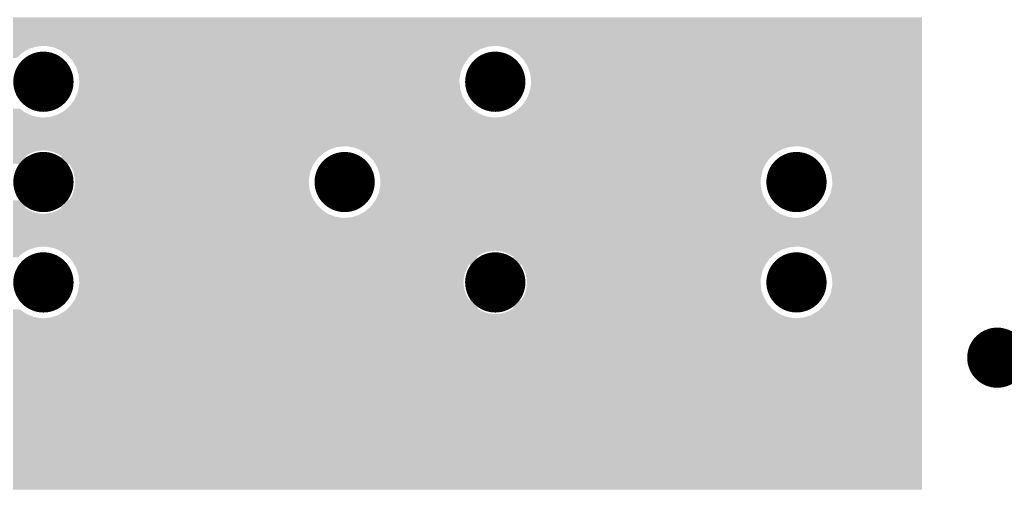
# Model space of a CAD drawing. Extents: x 295 to 953, y 10 to 290.
# Drawn here: x 652.3 to 672.87, y 196.77 to 206.52 of the extents above; entities that cross this region are included whole.
import ezdxf

# ---------------------------------------------------------------- set-up
doc = ezdxf.new("R2010")
doc.units = 0
doc.header["$LTSCALE"] = 5
doc.header["$MEASUREMENT"] = 0
doc.layers.get('0').update_dxf_attribs({"linetype": 'CONTINUOUS', "lineweight": 25})

msp = doc.modelspace()

# ---------------------------------------------------------------- linework, layer by layer
at = {"const_width": 0.629}
for points in [[(652.485, 205.223, 1), (653.114, 205.223, 1)], [(661.915, 205.223, 1), (662.544, 205.223, 1)], [(652.485, 203.128, 1), (653.114, 203.128, 1)], [(658.772, 203.128, 1), (659.4, 203.128, 1)], [(668.202, 203.128, 1), (668.83, 203.128, 1)], [(652.485, 201.032, 1), (653.114, 201.032, 1)], [(661.915, 201.032, 1), (662.544, 201.032, 1)], [(668.202, 201.032, 1), (668.83, 201.032, 1)], [(672.393, 199.46, 1), (673.021, 199.46, 1)]]:
    msp.add_lwpolyline(points, format="xyb", close=True, dxfattribs=at)
for points in [[(593.602, 206.495), (593.602, 206.57), (671.135, 206.495), (671.135, 206.57)], [(640.292, 206.492), (640.227, 206.495), (671.135, 206.492), (671.135, 206.495)], [(640.448, 206.462), (640.292, 206.492), (671.135, 206.462), (671.135, 206.492)], [(640.593, 206.399), (640.448, 206.462), (671.135, 206.399), (671.135, 206.462)], [(640.722, 206.308), (640.593, 206.399), (671.135, 206.308), (671.135, 206.399)], [(640.829, 206.191), (640.722, 206.308), (671.135, 206.191), (671.135, 206.308)], [(640.909, 206.054), (640.829, 206.191), (671.135, 206.054), (671.135, 206.191)], [(640.936, 205.971), (640.909, 206.054), (671.135, 205.971), (671.135, 206.054)], [(645.531, 205.968), (645.465, 205.971), (652.772, 205.968), (652.8, 205.971)], [(645.601, 205.954), (645.531, 205.968), (652.642, 205.954), (652.772, 205.968)], [(645.686, 205.938), (645.601, 205.954), (652.592, 205.938), (652.642, 205.954)], [(645.763, 205.905), (645.686, 205.938), (652.492, 205.905), (652.592, 205.938)], [(645.832, 205.875), (645.763, 205.905), (652.441, 205.875), (652.492, 205.905)], [(652.865, 205.968), (652.8, 205.971), (662.202, 205.968), (662.229, 205.971)], [(652.936, 205.954), (652.865, 205.968), (662.072, 205.954), (662.202, 205.968)], [(653.021, 205.938), (652.936, 205.954), (662.021, 205.938), (662.072, 205.954)], [(653.097, 205.905), (653.021, 205.938), (661.922, 205.905), (662.021, 205.938)], [(653.166, 205.875), (653.097, 205.905), (661.871, 205.875), (661.922, 205.905)], [(662.295, 205.968), (662.229, 205.971), (671.135, 205.968), (671.135, 205.971)], [(662.45, 205.938), (662.295, 205.968), (671.135, 205.938), (671.135, 205.968)], [(662.596, 205.875), (662.45, 205.938), (671.135, 205.875), (671.135, 205.938)], [(645.902, 205.825), (645.832, 205.875), (652.356, 205.825), (652.441, 205.875)], [(645.961, 205.784), (645.902, 205.825), (652.31, 205.784), (652.356, 205.825)], [(646.02, 205.718), (645.961, 205.784), (652.239, 205.718), (652.31, 205.784)], [(653.237, 205.825), (653.166, 205.875), (661.785, 205.825), (661.871, 205.875)], [(653.295, 205.784), (653.237, 205.825), (661.74, 205.784), (661.785, 205.825)], [(653.355, 205.718), (653.295, 205.784), (661.669, 205.718), (661.74, 205.784)], [(653.402, 205.667), (653.355, 205.718), (661.632, 205.667), (661.669, 205.718)], [(662.725, 205.784), (662.596, 205.875), (671.135, 205.784), (671.135, 205.875)], [(662.831, 205.667), (662.725, 205.784), (671.135, 205.667), (671.135, 205.784)], [(653.447, 205.589), (653.402, 205.667), (661.577, 205.589), (661.632, 205.667)], [(653.482, 205.531), (653.447, 205.589), (661.552, 205.531), (661.577, 205.589)], [(653.51, 205.444), (653.482, 205.531), (661.515, 205.444), (661.552, 205.531)], [(662.911, 205.531), (662.831, 205.667), (671.135, 205.531), (671.135, 205.667)], [(662.961, 205.38), (662.911, 205.531), (671.135, 205.38), (671.135, 205.531)], [(653.531, 205.38), (653.51, 205.444), (661.502, 205.38), (661.515, 205.444)], [(653.541, 205.289), (653.531, 205.38), (661.484, 205.289), (661.502, 205.38)], [(653.548, 205.223), (653.541, 205.289), (661.481, 205.223), (661.484, 205.289)], [(662.977, 205.223), (662.961, 205.38), (671.135, 205.223), (671.135, 205.38)], [(653.527, 205.066), (653.545, 205.157), (661.498, 205.066), (661.488, 205.157)], [(653.545, 205.157), (653.548, 205.223), (661.488, 205.157), (661.481, 205.223)], [(662.944, 205.002), (662.975, 205.157), (671.135, 205.002), (671.135, 205.157)], [(662.975, 205.157), (662.977, 205.223), (671.135, 205.157), (671.135, 205.223)], [(653.452, 204.857), (653.477, 204.916), (661.582, 204.857), (661.547, 204.916)], [(653.477, 204.916), (653.514, 205.002), (661.547, 204.916), (661.519, 205.002)], [(653.514, 205.002), (653.527, 205.066), (661.519, 205.002), (661.498, 205.066)], [(662.882, 204.857), (662.944, 205.002), (671.135, 204.857), (671.135, 205.002)], [(653.289, 204.662), (653.36, 204.728), (661.734, 204.662), (661.674, 204.728)], [(653.36, 204.728), (653.397, 204.779), (661.674, 204.728), (661.627, 204.779)], [(653.397, 204.779), (653.452, 204.857), (661.627, 204.779), (661.582, 204.857)], [(662.673, 204.621), (662.79, 204.728), (671.135, 204.621), (671.135, 204.728)], [(662.79, 204.728), (662.882, 204.857), (671.135, 204.728), (671.135, 204.857)], [(636.243, 204.333), (636.196, 204.475), (671.135, 204.333), (671.135, 204.475)], [(645.465, 204.475), (645.493, 204.478), (652.8, 204.475), (652.734, 204.478)], [(645.493, 204.478), (645.623, 204.492), (652.734, 204.478), (652.663, 204.492)], [(645.623, 204.492), (645.673, 204.508), (652.663, 204.492), (652.579, 204.508)], [(645.673, 204.508), (645.773, 204.541), (652.579, 204.508), (652.502, 204.541)], [(645.773, 204.541), (645.824, 204.571), (652.502, 204.541), (652.433, 204.571)], [(645.824, 204.571), (645.909, 204.621), (652.433, 204.571), (652.363, 204.621)], [(645.909, 204.621), (645.955, 204.662), (652.363, 204.621), (652.304, 204.662)], [(652.8, 204.475), (652.827, 204.478), (662.229, 204.475), (662.163, 204.478)], [(652.827, 204.478), (652.957, 204.492), (662.163, 204.478), (662.093, 204.492)], [(652.957, 204.492), (653.008, 204.508), (662.093, 204.492), (662.008, 204.508)], [(653.008, 204.508), (653.107, 204.541), (662.008, 204.508), (661.932, 204.541)], [(653.107, 204.541), (653.158, 204.571), (661.932, 204.541), (661.863, 204.571)], [(653.158, 204.571), (653.244, 204.621), (661.863, 204.571), (661.792, 204.621)], [(653.244, 204.621), (653.289, 204.662), (661.792, 204.621), (661.734, 204.662)], [(662.229, 204.475), (662.387, 204.492), (671.135, 204.475), (671.135, 204.492)], [(662.387, 204.492), (662.537, 204.541), (671.135, 204.492), (671.135, 204.541)], [(662.537, 204.541), (662.673, 204.621), (671.135, 204.541), (671.135, 204.621)], [(636.26, 204.175), (636.243, 204.333), (671.135, 204.175), (671.135, 204.333)], [(636.226, 203.954), (636.257, 204.109), (671.135, 203.954), (671.135, 204.109)], [(636.257, 204.109), (636.26, 204.175), (671.135, 204.109), (671.135, 204.175)], [(636.193, 203.876), (636.226, 203.954), (671.135, 203.876), (671.135, 203.954)], [(645.531, 203.873), (645.465, 203.876), (659.059, 203.873), (659.086, 203.876)], [(645.601, 203.859), (645.531, 203.873), (658.929, 203.859), (659.059, 203.873)], [(645.686, 203.842), (645.601, 203.859), (658.878, 203.842), (658.929, 203.859)], [(645.763, 203.81), (645.686, 203.842), (658.779, 203.81), (658.878, 203.842)], [(659.152, 203.873), (659.086, 203.876), (668.488, 203.873), (668.516, 203.876)], [(659.222, 203.859), (659.152, 203.873), (668.359, 203.859), (668.488, 203.873)], [(659.307, 203.842), (659.222, 203.859), (668.308, 203.842), (668.359, 203.859)], [(659.383, 203.81), (659.307, 203.842), (668.208, 203.81), (668.308, 203.842)], [(668.582, 203.873), (668.516, 203.876), (671.135, 203.873), (671.135, 203.876)], [(668.737, 203.842), (668.582, 203.873), (671.135, 203.842), (671.135, 203.873)], [(668.882, 203.78), (668.737, 203.842), (671.135, 203.78), (671.135, 203.842)], [(645.813, 203.788), (645.763, 203.81), (658.741, 203.788), (658.779, 203.81)], [(645.817, 203.786), (645.813, 203.788), (652.753, 203.786), (652.8, 203.788)], [(645.829, 203.781), (645.817, 203.786), (652.706, 203.781), (652.753, 203.786)], [(645.832, 203.78), (645.829, 203.781), (652.699, 203.78), (652.706, 203.781)], [(645.842, 203.773), (645.832, 203.78), (652.66, 203.773), (652.699, 203.78)], [(645.858, 203.761), (645.842, 203.773), (652.614, 203.761), (652.66, 203.773)], [(645.879, 203.746), (645.858, 203.761), (652.569, 203.746), (652.614, 203.761)], [(645.904, 203.728), (645.879, 203.746), (652.526, 203.728), (652.569, 203.746)], [(645.934, 203.707), (645.904, 203.728), (652.484, 203.707), (652.526, 203.728)], [(645.961, 203.688), (645.934, 203.707), (652.452, 203.688), (652.484, 203.707)], [(645.965, 203.683), (645.961, 203.688), (652.443, 203.683), (652.452, 203.688)], [(645.982, 203.665), (645.965, 203.683), (652.416, 203.665), (652.443, 203.683)], [(646.067, 203.572), (645.982, 203.665), (652.51, 203.572), (652.416, 203.665)], [(652.832, 203.787), (652.8, 203.788), (658.74, 203.787), (658.741, 203.788)], [(652.879, 203.783), (652.832, 203.787), (658.733, 203.783), (658.74, 203.787)], [(652.926, 203.776), (652.879, 203.783), (658.72, 203.776), (658.733, 203.783)], [(652.971, 203.765), (652.926, 203.776), (658.702, 203.765), (658.72, 203.776)], [(653.016, 203.751), (652.971, 203.765), (658.679, 203.751), (658.702, 203.765)], [(653.06, 203.734), (653.016, 203.751), (658.65, 203.734), (658.679, 203.751)], [(653.069, 203.73), (653.06, 203.734), (658.642, 203.73), (658.65, 203.734)], [(653.103, 203.714), (653.069, 203.73), (658.625, 203.714), (658.642, 203.73)], [(653.144, 203.691), (653.103, 203.714), (658.6, 203.691), (658.625, 203.714)], [(653.141, 203.623), (653.183, 203.665), (658.525, 203.623), (658.571, 203.665)], [(653.183, 203.665), (653.144, 203.691), (658.571, 203.665), (658.6, 203.691)], [(659.452, 203.78), (659.383, 203.81), (668.158, 203.78), (668.208, 203.81)], [(659.523, 203.73), (659.452, 203.78), (668.072, 203.73), (668.158, 203.78)], [(659.581, 203.688), (659.523, 203.73), (668.027, 203.688), (668.072, 203.73)], [(659.641, 203.623), (659.581, 203.688), (667.955, 203.623), (668.027, 203.688)], [(669.011, 203.688), (668.882, 203.78), (671.135, 203.688), (671.135, 203.78)], [(669.118, 203.572), (669.011, 203.688), (671.135, 203.572), (671.135, 203.688)], [(646.083, 203.546), (646.067, 203.572), (652.536, 203.546), (652.51, 203.572)], [(646.103, 203.511), (646.083, 203.546), (658.446, 203.511), (658.471, 203.546)], [(652.381, 203.392), (652.262, 203.511), (653.218, 203.392), (653.337, 203.511)], [(652.536, 203.546), (652.565, 203.563), (653.064, 203.546), (653.034, 203.563)], [(652.565, 203.563), (652.571, 203.566), (653.034, 203.563), (653.028, 203.566)], [(652.571, 203.566), (652.602, 203.581), (653.028, 203.566), (652.997, 203.581)], [(652.602, 203.581), (652.608, 203.583), (652.997, 203.581), (652.991, 203.583)], [(652.608, 203.583), (652.64, 203.596), (652.991, 203.583), (652.959, 203.596)], [(652.64, 203.596), (652.647, 203.598), (652.959, 203.596), (652.953, 203.598)], [(652.647, 203.598), (652.679, 203.607), (652.953, 203.598), (652.92, 203.607)], [(652.679, 203.607), (652.686, 203.609), (652.92, 203.607), (652.914, 203.609)], [(652.686, 203.609), (652.718, 203.615), (652.914, 203.609), (652.879, 203.615)], [(652.718, 203.615), (652.727, 203.616), (652.879, 203.615), (652.874, 203.616)], [(652.727, 203.616), (652.759, 203.62), (652.874, 203.616), (652.838, 203.62)], [(652.759, 203.62), (652.771, 203.621), (652.838, 203.62), (652.834, 203.621)], [(652.771, 203.621), (652.8, 203.622), (652.834, 203.621), (652.8, 203.622)], [(653.064, 203.546), (653.141, 203.623), (658.471, 203.546), (658.525, 203.623)], [(653.347, 203.496), (653.337, 203.511), (658.435, 203.496), (658.446, 203.511)], [(653.349, 203.494), (653.347, 203.496), (658.434, 203.494), (658.435, 203.496)], [(653.372, 203.456), (653.349, 203.494), (658.418, 203.456), (658.434, 203.494)], [(653.394, 203.414), (653.372, 203.456), (658.4, 203.414), (658.418, 203.456)], [(659.688, 203.572), (659.641, 203.623), (667.919, 203.572), (667.955, 203.623)], [(659.734, 203.494), (659.688, 203.572), (667.864, 203.494), (667.919, 203.572)], [(659.768, 203.435), (659.734, 203.494), (667.838, 203.435), (667.864, 203.494)], [(659.796, 203.349), (659.768, 203.435), (667.801, 203.349), (667.838, 203.435)], [(669.198, 203.435), (669.118, 203.572), (671.135, 203.435), (671.135, 203.572)], [(669.247, 203.285), (669.198, 203.435), (671.135, 203.285), (671.135, 203.435)], [(652.313, 203.215), (652.319, 203.242), (653.286, 203.215), (653.28, 203.242)], [(652.319, 203.242), (652.322, 203.255), (653.28, 203.242), (653.277, 203.255)], [(652.322, 203.255), (652.33, 203.281), (653.277, 203.255), (653.269, 203.281)], [(652.33, 203.281), (652.334, 203.294), (653.269, 203.281), (653.265, 203.294)], [(652.334, 203.294), (652.344, 203.319), (653.265, 203.294), (653.255, 203.319)], [(652.344, 203.319), (652.349, 203.331), (653.255, 203.319), (653.25, 203.331)], [(652.349, 203.331), (652.361, 203.356), (653.25, 203.331), (653.238, 203.356)], [(652.361, 203.356), (652.368, 203.368), (653.238, 203.356), (653.232, 203.368)], [(652.368, 203.368), (652.381, 203.392), (653.232, 203.368), (653.218, 203.392)], [(653.413, 203.371), (653.394, 203.414), (658.381, 203.371), (658.4, 203.414)], [(653.421, 203.349), (653.413, 203.371), (658.371, 203.349), (658.381, 203.371)], [(653.429, 203.327), (653.421, 203.349), (658.367, 203.327), (658.371, 203.349)], [(653.441, 203.282), (653.429, 203.327), (658.358, 203.282), (658.367, 203.327)], [(653.451, 203.236), (653.441, 203.282), (658.349, 203.236), (658.358, 203.282)], [(653.456, 203.193), (653.451, 203.236), (658.341, 203.193), (658.349, 203.236)], [(659.817, 203.285), (659.796, 203.349), (667.789, 203.285), (667.801, 203.349)], [(659.827, 203.193), (659.817, 203.285), (667.771, 203.193), (667.789, 203.285)], [(669.264, 203.128), (669.247, 203.285), (671.135, 203.128), (671.135, 203.285)], [(652.305, 203.134), (652.306, 203.162), (653.294, 203.134), (653.293, 203.162)], [(652.305, 203.121), (652.305, 203.134), (653.294, 203.121), (653.294, 203.134)], [(652.307, 203.093), (652.305, 203.121), (653.293, 203.093), (653.294, 203.121)], [(652.306, 203.162), (652.308, 203.175), (653.293, 203.162), (653.292, 203.175)], [(652.307, 203.08), (652.307, 203.093), (653.291, 203.08), (653.293, 203.093)], [(652.311, 203.053), (652.307, 203.08), (653.288, 203.053), (653.291, 203.08)], [(652.308, 203.175), (652.311, 203.202), (653.292, 203.175), (653.288, 203.202)], [(652.311, 203.202), (652.313, 203.215), (653.288, 203.202), (653.286, 203.215)], [(652.313, 203.04), (652.311, 203.053), (653.286, 203.04), (653.288, 203.053)], [(652.319, 203.013), (652.313, 203.04), (653.281, 203.013), (653.286, 203.04)], [(653.448, 203.002), (653.455, 203.048), (658.351, 203.002), (658.346, 203.048)], [(653.455, 203.048), (653.459, 203.095), (658.346, 203.048), (658.341, 203.095)], [(653.457, 203.189), (653.456, 203.193), (658.341, 203.189), (658.341, 203.193)], [(653.46, 203.142), (653.457, 203.189), (658.339, 203.142), (658.341, 203.189)], [(653.459, 203.128), (653.46, 203.142), (658.338, 203.128), (658.339, 203.142)], [(653.459, 203.095), (653.459, 203.128), (658.341, 203.095), (658.338, 203.128)], [(659.813, 202.97), (659.831, 203.062), (667.784, 202.97), (667.775, 203.062)], [(659.834, 203.128), (659.827, 203.193), (667.768, 203.128), (667.771, 203.193)], [(659.831, 203.062), (659.834, 203.128), (667.775, 203.062), (667.768, 203.128)], [(669.231, 202.907), (669.261, 203.062), (671.135, 202.907), (671.135, 203.062)], [(669.261, 203.062), (669.264, 203.128), (671.135, 203.062), (671.135, 203.128)], [(652.262, 202.744), (652.381, 202.863), (653.337, 202.744), (653.218, 202.863)], [(652.322, 203), (652.319, 203.013), (653.277, 203), (653.281, 203.013)], [(652.33, 202.974), (652.322, 203), (653.27, 202.974), (653.277, 203)], [(652.334, 202.961), (652.33, 202.974), (653.265, 202.961), (653.27, 202.974)], [(652.344, 202.936), (652.334, 202.961), (653.255, 202.936), (653.265, 202.961)], [(652.349, 202.924), (652.344, 202.936), (653.25, 202.924), (653.255, 202.936)], [(652.362, 202.899), (652.349, 202.924), (653.238, 202.899), (653.25, 202.924)], [(652.367, 202.887), (652.362, 202.899), (653.231, 202.887), (653.238, 202.899)], [(652.381, 202.864), (652.367, 202.887), (653.218, 202.864), (653.231, 202.887)], [(652.381, 202.863), (652.381, 202.864), (653.218, 202.863), (653.218, 202.864)], [(653.363, 202.784), (653.383, 202.82), (658.426, 202.784), (658.404, 202.82)], [(653.383, 202.82), (653.386, 202.825), (658.404, 202.82), (658.403, 202.825)], [(653.386, 202.825), (653.406, 202.867), (658.403, 202.825), (658.389, 202.867)], [(653.406, 202.867), (653.423, 202.911), (658.389, 202.867), (658.374, 202.911)], [(653.423, 202.911), (653.437, 202.956), (658.374, 202.911), (658.359, 202.956)], [(653.437, 202.956), (653.44, 202.97), (658.359, 202.956), (658.355, 202.97)], [(653.44, 202.97), (653.448, 203.002), (658.355, 202.97), (658.351, 203.002)], [(659.738, 202.761), (659.764, 202.82), (667.868, 202.761), (667.834, 202.82)], [(659.764, 202.82), (659.801, 202.907), (667.834, 202.82), (667.805, 202.907)], [(659.801, 202.907), (659.813, 202.97), (667.805, 202.907), (667.784, 202.97)], [(669.168, 202.761), (669.231, 202.907), (671.135, 202.761), (671.135, 202.907)], [(645.98, 202.59), (646.026, 202.632), (652.416, 202.59), (652.458, 202.632)], [(646.026, 202.632), (646.081, 202.709), (652.458, 202.632), (652.536, 202.709)], [(646.081, 202.709), (646.106, 202.744), (658.469, 202.709), (658.448, 202.744)], [(652.566, 202.692), (652.536, 202.709), (653.034, 202.692), (653.064, 202.709)], [(652.571, 202.689), (652.566, 202.692), (653.028, 202.689), (653.034, 202.692)], [(652.602, 202.674), (652.571, 202.689), (652.998, 202.674), (653.028, 202.689)], [(652.608, 202.672), (652.602, 202.674), (652.991, 202.672), (652.998, 202.674)], [(652.64, 202.66), (652.608, 202.672), (652.96, 202.66), (652.991, 202.672)], [(652.646, 202.658), (652.64, 202.66), (652.953, 202.658), (652.96, 202.66)], [(652.679, 202.648), (652.646, 202.658), (652.921, 202.648), (652.953, 202.658)], [(652.685, 202.647), (652.679, 202.648), (652.913, 202.647), (652.921, 202.648)], [(652.72, 202.64), (652.685, 202.647), (652.881, 202.64), (652.913, 202.647)], [(652.725, 202.639), (652.72, 202.64), (652.872, 202.639), (652.881, 202.64)], [(652.761, 202.635), (652.725, 202.639), (652.84, 202.635), (652.872, 202.639)], [(652.765, 202.634), (652.761, 202.635), (652.828, 202.634), (652.84, 202.635)], [(652.8, 202.633), (652.765, 202.634), (652.8, 202.633), (652.828, 202.634)], [(653.089, 202.684), (653.064, 202.709), (658.484, 202.684), (658.469, 202.709)], [(653.183, 202.59), (653.089, 202.684), (658.57, 202.59), (658.484, 202.684)], [(653.337, 202.744), (653.363, 202.784), (658.448, 202.744), (658.426, 202.784)], [(659.575, 202.567), (659.647, 202.632), (668.021, 202.567), (667.961, 202.632)], [(659.647, 202.632), (659.683, 202.684), (667.961, 202.632), (667.914, 202.684)], [(659.683, 202.684), (659.738, 202.761), (667.914, 202.684), (667.868, 202.761)], [(668.96, 202.525), (669.076, 202.632), (671.135, 202.525), (671.135, 202.632)], [(669.076, 202.632), (669.168, 202.761), (671.135, 202.632), (671.135, 202.761)], [(645.623, 202.396), (645.673, 202.413), (658.95, 202.396), (658.865, 202.413)], [(645.673, 202.413), (645.773, 202.446), (658.865, 202.413), (658.789, 202.446)], [(645.773, 202.446), (645.811, 202.468), (658.789, 202.446), (658.738, 202.468)], [(645.811, 202.468), (645.812, 202.468), (652.814, 202.468), (652.767, 202.468)], [(645.812, 202.468), (645.818, 202.472), (652.767, 202.468), (652.72, 202.472)], [(645.818, 202.472), (645.831, 202.48), (652.72, 202.472), (652.674, 202.48)], [(645.831, 202.48), (645.849, 202.49), (652.674, 202.48), (652.628, 202.49)], [(645.849, 202.49), (645.873, 202.504), (652.628, 202.49), (652.583, 202.504)], [(645.873, 202.504), (645.902, 202.521), (652.583, 202.504), (652.539, 202.521)], [(645.902, 202.521), (645.909, 202.525), (652.539, 202.521), (652.53, 202.525)], [(645.909, 202.525), (645.926, 202.541), (652.53, 202.525), (652.497, 202.541)], [(645.926, 202.541), (645.952, 202.564), (652.497, 202.541), (652.456, 202.564)], [(645.952, 202.564), (645.98, 202.59), (652.456, 202.564), (652.416, 202.59)], [(652.814, 202.468), (652.861, 202.47), (658.738, 202.468), (658.731, 202.47)], [(652.861, 202.47), (652.899, 202.475), (658.731, 202.47), (658.72, 202.475)], [(652.899, 202.475), (652.908, 202.476), (658.72, 202.475), (658.718, 202.476)], [(652.908, 202.476), (652.954, 202.486), (658.718, 202.476), (658.705, 202.486)], [(652.954, 202.486), (652.999, 202.498), (658.705, 202.486), (658.687, 202.498)], [(652.999, 202.498), (653.043, 202.514), (658.687, 202.498), (658.665, 202.514)], [(653.043, 202.514), (653.086, 202.533), (658.665, 202.514), (658.638, 202.533)], [(653.086, 202.533), (653.128, 202.555), (658.638, 202.533), (658.608, 202.555)], [(653.128, 202.555), (653.147, 202.567), (658.608, 202.555), (658.591, 202.567)], [(653.147, 202.567), (653.168, 202.58), (658.591, 202.567), (658.579, 202.58)], [(653.168, 202.58), (653.183, 202.59), (658.579, 202.58), (658.57, 202.59)], [(659.243, 202.396), (659.294, 202.413), (668.38, 202.396), (668.295, 202.413)], [(659.294, 202.413), (659.394, 202.446), (668.295, 202.413), (668.219, 202.446)], [(659.394, 202.446), (659.444, 202.475), (668.219, 202.446), (668.149, 202.475)], [(659.444, 202.475), (659.53, 202.525), (668.149, 202.475), (668.079, 202.525)], [(659.53, 202.525), (659.575, 202.567), (668.079, 202.525), (668.021, 202.567)], [(668.673, 202.396), (668.823, 202.446), (671.135, 202.396), (671.135, 202.446)], [(668.823, 202.446), (668.96, 202.525), (671.135, 202.446), (671.135, 202.525)], [(595.155, 202.068), (595.185, 202.223), (671.135, 202.068), (671.135, 202.223)], [(595.188, 202.289), (595.178, 202.379), (671.135, 202.289), (671.135, 202.379)], [(595.185, 202.223), (595.188, 202.289), (671.135, 202.223), (671.135, 202.289)], [(645.465, 202.379), (645.493, 202.382), (659.086, 202.379), (659.02, 202.382)], [(645.493, 202.382), (645.623, 202.396), (659.02, 202.382), (658.95, 202.396)], [(659.086, 202.379), (659.113, 202.382), (668.516, 202.379), (668.45, 202.382)], [(659.113, 202.382), (659.243, 202.396), (668.45, 202.382), (668.38, 202.396)], [(668.516, 202.379), (668.673, 202.396), (671.135, 202.379), (671.135, 202.396)], [(595.092, 201.923), (595.155, 202.068), (671.135, 201.923), (671.135, 202.068)], [(594.985, 201.78), (595.001, 201.794), (671.135, 201.78), (671.135, 201.794)], [(595.001, 201.794), (595.092, 201.923), (671.135, 201.794), (671.135, 201.923)], [(594.597, 201.558), (594.747, 201.607), (652.272, 201.558), (652.326, 201.607)], [(594.747, 201.607), (594.793, 201.634), (652.326, 201.607), (652.356, 201.634)], [(594.793, 201.634), (594.884, 201.687), (652.356, 201.634), (652.446, 201.687)], [(594.884, 201.687), (594.913, 201.714), (652.446, 201.687), (652.492, 201.714)], [(594.913, 201.714), (594.967, 201.763), (652.492, 201.714), (652.642, 201.763)], [(594.967, 201.763), (594.985, 201.78), (652.642, 201.763), (652.8, 201.78)], [(652.865, 201.777), (652.8, 201.78), (668.488, 201.777), (668.516, 201.78)], [(652.936, 201.763), (652.865, 201.777), (668.359, 201.763), (668.488, 201.777)], [(653.021, 201.747), (652.936, 201.763), (668.308, 201.747), (668.359, 201.763)], [(653.097, 201.714), (653.021, 201.747), (668.208, 201.714), (668.308, 201.747)], [(653.148, 201.692), (653.097, 201.714), (668.171, 201.692), (668.208, 201.714)], [(653.152, 201.69), (653.148, 201.692), (662.182, 201.69), (662.229, 201.692)], [(653.163, 201.685), (653.152, 201.69), (662.136, 201.685), (662.182, 201.69)], [(653.166, 201.684), (653.163, 201.685), (662.129, 201.684), (662.136, 201.685)], [(653.176, 201.677), (653.166, 201.684), (662.089, 201.677), (662.129, 201.684)], [(653.192, 201.666), (653.176, 201.677), (662.044, 201.666), (662.089, 201.677)], [(653.213, 201.651), (653.192, 201.666), (661.999, 201.651), (662.044, 201.666)], [(653.239, 201.633), (653.213, 201.651), (661.956, 201.633), (661.999, 201.651)], [(653.268, 201.612), (653.239, 201.633), (661.914, 201.612), (661.956, 201.633)], [(653.295, 201.593), (653.268, 201.612), (661.881, 201.593), (661.914, 201.612)], [(653.299, 201.588), (653.295, 201.593), (661.873, 201.588), (661.881, 201.593)], [(653.316, 201.569), (653.299, 201.588), (661.846, 201.569), (661.873, 201.588)], [(662.262, 201.691), (662.229, 201.692), (668.17, 201.691), (668.171, 201.692)], [(662.309, 201.687), (662.262, 201.691), (668.163, 201.687), (668.17, 201.691)], [(662.355, 201.68), (662.309, 201.687), (668.15, 201.68), (668.163, 201.687)], [(662.401, 201.669), (662.355, 201.68), (668.132, 201.669), (668.15, 201.68)], [(662.446, 201.656), (662.401, 201.669), (668.108, 201.656), (668.132, 201.669)], [(662.49, 201.639), (662.446, 201.656), (668.079, 201.639), (668.108, 201.656)], [(662.499, 201.634), (662.49, 201.639), (668.072, 201.634), (668.079, 201.639)], [(662.532, 201.618), (662.499, 201.634), (668.055, 201.618), (668.072, 201.634)], [(662.573, 201.595), (662.532, 201.618), (668.029, 201.595), (668.055, 201.618)], [(662.613, 201.569), (662.573, 201.595), (668.001, 201.569), (668.029, 201.595)], [(668.582, 201.777), (668.516, 201.78), (671.135, 201.777), (671.135, 201.78)], [(668.737, 201.747), (668.582, 201.777), (671.135, 201.747), (671.135, 201.777)], [(668.882, 201.684), (668.737, 201.747), (671.135, 201.684), (671.135, 201.747)], [(669.011, 201.593), (668.882, 201.684), (671.135, 201.593), (671.135, 201.684)], [(669.118, 201.476), (669.011, 201.593), (671.135, 201.476), (671.135, 201.593)], [(653.402, 201.476), (653.316, 201.569), (661.939, 201.476), (661.846, 201.569)], [(653.417, 201.45), (653.402, 201.476), (661.965, 201.45), (661.939, 201.476)], [(653.437, 201.415), (653.417, 201.45), (667.876, 201.415), (667.9, 201.45)], [(653.46, 201.376), (653.437, 201.415), (661.666, 201.376), (661.692, 201.415)], [(653.482, 201.34), (653.46, 201.376), (661.645, 201.34), (661.666, 201.376)], [(661.811, 201.296), (661.692, 201.415), (662.648, 201.296), (662.767, 201.415)], [(661.965, 201.45), (661.995, 201.467), (662.493, 201.45), (662.463, 201.467)], [(661.995, 201.467), (662.001, 201.471), (662.463, 201.467), (662.458, 201.471)], [(662.001, 201.471), (662.031, 201.485), (662.458, 201.471), (662.427, 201.485)], [(662.031, 201.485), (662.038, 201.488), (662.427, 201.485), (662.421, 201.488)], [(662.038, 201.488), (662.069, 201.5), (662.421, 201.488), (662.389, 201.5)], [(662.069, 201.5), (662.076, 201.502), (662.389, 201.5), (662.383, 201.502)], [(662.076, 201.502), (662.108, 201.512), (662.383, 201.502), (662.349, 201.512)], [(662.108, 201.512), (662.116, 201.513), (662.349, 201.512), (662.344, 201.513)], [(662.116, 201.513), (662.148, 201.52), (662.344, 201.513), (662.309, 201.52)], [(662.148, 201.52), (662.157, 201.521), (662.309, 201.52), (662.304, 201.521)], [(662.157, 201.521), (662.189, 201.525), (662.304, 201.521), (662.268, 201.525)], [(662.189, 201.525), (662.201, 201.525), (662.268, 201.525), (662.263, 201.525)], [(662.201, 201.525), (662.229, 201.527), (662.263, 201.525), (662.229, 201.527)], [(662.493, 201.45), (662.571, 201.527), (667.9, 201.45), (667.955, 201.527)], [(662.571, 201.527), (662.613, 201.569), (667.955, 201.527), (668.001, 201.569)], [(662.777, 201.4), (662.767, 201.415), (667.865, 201.4), (667.876, 201.415)], [(662.778, 201.398), (662.777, 201.4), (667.864, 201.398), (667.865, 201.4)], [(662.802, 201.361), (662.778, 201.398), (667.847, 201.361), (667.864, 201.398)], [(669.198, 201.34), (669.118, 201.476), (671.135, 201.34), (671.135, 201.476)], [(653.483, 201.335), (653.482, 201.34), (661.643, 201.335), (661.645, 201.34)], [(653.497, 201.293), (653.483, 201.335), (661.623, 201.293), (661.643, 201.335)], [(653.511, 201.249), (653.497, 201.293), (661.606, 201.249), (661.623, 201.293)], [(653.526, 201.204), (653.511, 201.249), (661.592, 201.204), (661.606, 201.249)], [(653.531, 201.189), (653.526, 201.204), (661.589, 201.189), (661.592, 201.204)], [(653.534, 201.158), (653.531, 201.189), (661.581, 201.158), (661.589, 201.189)], [(661.752, 201.159), (661.759, 201.186), (662.707, 201.159), (662.699, 201.186)], [(661.759, 201.186), (661.764, 201.198), (662.699, 201.186), (662.695, 201.198)], [(661.764, 201.198), (661.774, 201.224), (662.695, 201.198), (662.685, 201.224)], [(661.774, 201.224), (661.779, 201.236), (662.685, 201.224), (662.68, 201.236)], [(661.779, 201.236), (661.791, 201.261), (662.68, 201.236), (662.667, 201.261)], [(661.791, 201.261), (661.797, 201.272), (662.667, 201.261), (662.662, 201.272)], [(661.797, 201.272), (661.811, 201.296), (662.662, 201.272), (662.648, 201.296)], [(662.824, 201.319), (662.802, 201.361), (667.829, 201.319), (667.847, 201.361)], [(662.843, 201.276), (662.824, 201.319), (667.811, 201.276), (667.829, 201.319)], [(662.851, 201.253), (662.843, 201.276), (667.801, 201.253), (667.811, 201.276)], [(662.859, 201.232), (662.851, 201.253), (667.797, 201.232), (667.801, 201.253)], [(662.871, 201.186), (662.859, 201.232), (667.788, 201.186), (667.797, 201.232)], [(662.881, 201.14), (662.871, 201.186), (667.779, 201.14), (667.788, 201.186)], [(669.247, 201.189), (669.198, 201.34), (671.135, 201.189), (671.135, 201.34)], [(669.264, 201.032), (669.247, 201.189), (671.135, 201.032), (671.135, 201.189)], [(653.539, 201.112), (653.534, 201.158), (661.574, 201.112), (661.581, 201.158)], [(653.536, 200.924), (653.545, 200.966), (661.578, 200.924), (661.573, 200.966)], [(653.544, 201.065), (653.539, 201.112), (661.57, 201.065), (661.574, 201.112)], [(653.548, 201.032), (653.544, 201.065), (661.57, 201.032), (661.57, 201.065)], [(653.545, 200.971), (653.547, 201.018), (661.572, 200.971), (661.569, 201.018)], [(653.545, 200.966), (653.545, 200.971), (661.573, 200.966), (661.572, 200.971)], [(653.547, 201.018), (653.548, 201.032), (661.569, 201.018), (661.57, 201.032)], [(661.735, 201.039), (661.736, 201.066), (662.724, 201.039), (662.722, 201.066)], [(661.735, 201.026), (661.735, 201.039), (662.723, 201.026), (662.724, 201.039)], [(661.736, 200.998), (661.735, 201.026), (662.723, 200.998), (662.723, 201.026)], [(661.736, 201.066), (661.737, 201.079), (662.722, 201.066), (662.722, 201.079)], [(661.737, 200.985), (661.736, 200.998), (662.721, 200.985), (662.723, 200.998)], [(661.737, 201.079), (661.74, 201.107), (662.722, 201.079), (662.718, 201.107)], [(661.741, 200.957), (661.737, 200.985), (662.718, 200.957), (662.721, 200.985)], [(661.74, 201.107), (661.743, 201.12), (662.718, 201.107), (662.716, 201.12)], [(661.743, 201.12), (661.748, 201.147), (662.716, 201.12), (662.71, 201.147)], [(661.748, 201.147), (661.752, 201.159), (662.71, 201.147), (662.707, 201.159)], [(662.886, 201.098), (662.881, 201.14), (667.771, 201.098), (667.779, 201.14)], [(662.885, 200.953), (662.889, 201), (667.776, 200.953), (667.771, 201)], [(662.887, 201.093), (662.886, 201.098), (667.77, 201.093), (667.771, 201.098)], [(662.889, 201.047), (662.887, 201.093), (667.768, 201.047), (667.77, 201.093)], [(662.889, 201.032), (662.889, 201.047), (667.768, 201.032), (667.768, 201.047)], [(662.889, 201), (662.889, 201.032), (667.771, 201), (667.768, 201.032)], [(669.231, 200.811), (669.261, 200.966), (671.135, 200.811), (671.135, 200.966)], [(669.261, 200.966), (669.264, 201.032), (671.135, 200.966), (671.135, 201.032)], [(653.486, 200.745), (653.505, 200.788), (661.635, 200.745), (661.616, 200.788)], [(653.505, 200.788), (653.514, 200.811), (661.616, 200.788), (661.608, 200.811)], [(653.514, 200.811), (653.519, 200.833), (661.608, 200.811), (661.6, 200.833)], [(653.519, 200.833), (653.527, 200.878), (661.6, 200.833), (661.588, 200.878)], [(653.527, 200.878), (653.536, 200.924), (661.588, 200.878), (661.578, 200.924)], [(661.692, 200.649), (661.811, 200.768), (662.767, 200.649), (662.648, 200.768)], [(661.743, 200.945), (661.741, 200.957), (662.716, 200.945), (662.718, 200.957)], [(661.749, 200.917), (661.743, 200.945), (662.71, 200.917), (662.716, 200.945)], [(661.751, 200.905), (661.749, 200.917), (662.707, 200.905), (662.71, 200.917)], [(661.76, 200.878), (661.751, 200.905), (662.699, 200.878), (662.707, 200.905)], [(661.764, 200.866), (661.76, 200.878), (662.695, 200.866), (662.699, 200.878)], [(661.774, 200.84), (661.764, 200.866), (662.685, 200.84), (662.695, 200.866)], [(661.779, 200.828), (661.774, 200.84), (662.679, 200.828), (662.685, 200.84)], [(661.791, 200.803), (661.779, 200.828), (662.668, 200.803), (662.679, 200.828)], [(661.797, 200.792), (661.791, 200.803), (662.661, 200.792), (662.668, 200.803)], [(661.811, 200.768), (661.797, 200.792), (662.648, 200.768), (662.661, 200.792)], [(662.816, 200.729), (662.836, 200.772), (667.832, 200.729), (667.818, 200.772)], [(662.836, 200.772), (662.853, 200.815), (667.818, 200.772), (667.804, 200.815)], [(662.853, 200.815), (662.867, 200.86), (667.804, 200.815), (667.789, 200.86)], [(662.867, 200.86), (662.87, 200.875), (667.789, 200.86), (667.784, 200.875)], [(662.87, 200.875), (662.877, 200.906), (667.784, 200.875), (667.781, 200.906)], [(662.877, 200.906), (662.885, 200.953), (667.781, 200.906), (667.776, 200.953)], [(669.168, 200.666), (669.231, 200.811), (671.135, 200.666), (671.135, 200.811)], [(653.36, 200.537), (653.415, 200.614), (661.888, 200.537), (661.965, 200.614)], [(653.415, 200.614), (653.44, 200.649), (667.899, 200.614), (667.878, 200.649)], [(653.44, 200.649), (653.45, 200.664), (661.692, 200.649), (661.682, 200.664)], [(653.45, 200.664), (653.452, 200.666), (661.682, 200.664), (661.68, 200.666)], [(653.452, 200.666), (653.468, 200.704), (661.68, 200.666), (661.657, 200.704)], [(653.468, 200.704), (653.486, 200.745), (661.657, 200.704), (661.635, 200.745)], [(661.995, 200.597), (661.965, 200.614), (662.464, 200.597), (662.493, 200.614)], [(662.001, 200.594), (661.995, 200.597), (662.458, 200.594), (662.464, 200.597)], [(662.032, 200.579), (662.001, 200.594), (662.427, 200.579), (662.458, 200.594)], [(662.037, 200.576), (662.032, 200.579), (662.421, 200.576), (662.427, 200.579)], [(662.07, 200.564), (662.037, 200.576), (662.389, 200.564), (662.421, 200.576)], [(662.076, 200.562), (662.07, 200.564), (662.382, 200.562), (662.389, 200.564)], [(662.109, 200.553), (662.076, 200.562), (662.35, 200.553), (662.382, 200.562)], [(662.115, 200.551), (662.109, 200.553), (662.343, 200.551), (662.35, 200.553)], [(662.149, 200.544), (662.115, 200.551), (662.31, 200.544), (662.343, 200.551)], [(662.519, 200.588), (662.493, 200.614), (667.914, 200.588), (667.899, 200.614)], [(662.613, 200.495), (662.519, 200.588), (667.999, 200.495), (667.914, 200.588)], [(662.767, 200.649), (662.793, 200.688), (667.878, 200.649), (667.855, 200.688)], [(662.793, 200.688), (662.813, 200.725), (667.855, 200.688), (667.834, 200.725)], [(662.813, 200.725), (662.816, 200.729), (667.834, 200.725), (667.832, 200.729)], [(669.076, 200.537), (669.168, 200.666), (671.135, 200.537), (671.135, 200.666)], [(593.602, 200.38), (593.602, 200.471), (652.433, 200.38), (652.304, 200.471)], [(593.602, 200.317), (593.602, 200.38), (652.579, 200.317), (652.433, 200.38)], [(653.008, 200.317), (653.107, 200.35), (668.295, 200.317), (668.219, 200.35)], [(653.107, 200.35), (653.145, 200.372), (668.219, 200.35), (668.167, 200.372)], [(653.145, 200.372), (653.146, 200.373), (662.244, 200.372), (662.197, 200.373)], [(653.146, 200.373), (653.153, 200.377), (662.197, 200.373), (662.15, 200.377)], [(653.153, 200.377), (653.165, 200.384), (662.15, 200.377), (662.103, 200.384)], [(653.165, 200.384), (653.183, 200.395), (662.103, 200.384), (662.058, 200.395)], [(653.183, 200.395), (653.207, 200.409), (662.058, 200.395), (662.013, 200.409)], [(653.207, 200.409), (653.236, 200.426), (662.013, 200.409), (661.969, 200.426)], [(653.236, 200.426), (653.244, 200.43), (661.969, 200.426), (661.959, 200.43)], [(653.244, 200.43), (653.261, 200.446), (661.959, 200.43), (661.926, 200.446)], [(653.261, 200.446), (653.286, 200.469), (661.926, 200.446), (661.885, 200.469)], [(653.286, 200.469), (653.314, 200.495), (661.885, 200.469), (661.846, 200.495)], [(653.314, 200.495), (653.36, 200.537), (661.846, 200.495), (661.888, 200.537)], [(662.155, 200.543), (662.149, 200.544), (662.302, 200.543), (662.31, 200.544)], [(662.191, 200.539), (662.155, 200.543), (662.27, 200.539), (662.302, 200.543)], [(662.195, 200.539), (662.191, 200.539), (662.258, 200.539), (662.27, 200.539)], [(662.229, 200.538), (662.195, 200.539), (662.229, 200.538), (662.258, 200.539)], [(662.244, 200.372), (662.291, 200.375), (668.167, 200.372), (668.161, 200.375)], [(662.291, 200.375), (662.329, 200.38), (668.161, 200.375), (668.149, 200.38)], [(662.329, 200.38), (662.337, 200.381), (668.149, 200.38), (668.148, 200.381)], [(662.337, 200.381), (662.383, 200.39), (668.148, 200.381), (668.135, 200.39)], [(662.383, 200.39), (662.429, 200.403), (668.135, 200.39), (668.117, 200.403)], [(662.429, 200.403), (662.473, 200.419), (668.117, 200.403), (668.095, 200.419)], [(662.473, 200.419), (662.516, 200.438), (668.095, 200.419), (668.068, 200.438)], [(662.516, 200.438), (662.558, 200.46), (668.068, 200.438), (668.037, 200.46)], [(662.558, 200.46), (662.577, 200.471), (668.037, 200.46), (668.021, 200.471)], [(662.577, 200.471), (662.598, 200.484), (668.021, 200.471), (668.009, 200.484)], [(662.598, 200.484), (662.613, 200.495), (668.009, 200.484), (667.999, 200.495)], [(668.673, 200.301), (668.823, 200.35), (671.135, 200.301), (671.135, 200.35)], [(668.823, 200.35), (668.96, 200.43), (671.135, 200.35), (671.135, 200.43)], [(668.96, 200.43), (669.076, 200.537), (671.135, 200.43), (671.135, 200.537)], [(593.602, 200.287), (593.602, 200.317), (652.734, 200.287), (652.579, 200.317)], [(593.602, 200.284), (593.602, 200.287), (652.8, 200.284), (652.734, 200.287)], [(593.602, 198.937), (593.602, 200.284), (671.135, 198.937), (671.135, 200.284)], [(652.8, 200.284), (652.827, 200.287), (668.516, 200.284), (668.45, 200.287)], [(652.827, 200.287), (652.957, 200.301), (668.45, 200.287), (668.38, 200.301)], [(652.957, 200.301), (653.008, 200.317), (668.38, 200.301), (668.295, 200.317)], [(668.516, 200.284), (668.673, 200.301), (671.135, 200.284), (671.135, 200.301)], [(639.743, 198.936), (639.703, 198.937), (671.135, 198.936), (671.135, 198.937)], [(639.928, 198.912), (639.743, 198.936), (671.135, 198.912), (671.135, 198.936)], [(640.107, 198.856), (639.928, 198.912), (671.135, 198.856), (671.135, 198.912)], [(640.849, 198.545), (640.107, 198.856), (671.135, 198.545), (671.135, 198.856)], [(640.911, 198.517), (640.849, 198.545), (671.135, 198.517), (671.135, 198.545)], [(641.071, 198.419), (640.911, 198.517), (671.135, 198.419), (671.135, 198.517)], [(641.21, 198.294), (641.071, 198.419), (671.135, 198.294), (671.135, 198.419)], [(641.325, 198.146), (641.21, 198.294), (671.135, 198.146), (671.135, 198.294)], [(641.412, 197.98), (641.325, 198.146), (671.135, 197.98), (671.135, 198.146)], [(641.718, 197.243), (641.412, 197.98), (671.135, 197.243), (671.135, 197.98)], [(641.732, 197.208), (641.718, 197.243), (671.135, 197.208), (671.135, 197.243)], [(641.781, 197.028), (641.732, 197.208), (671.135, 197.028), (671.135, 197.208)], [(641.798, 196.841), (641.781, 197.028), (671.135, 196.841), (671.135, 197.028)], [(641.798, 196.707), (641.798, 196.841), (671.135, 196.707), (671.135, 196.841)]]:
    msp.add_solid(points)

doc.saveas('drawing.dxf')
